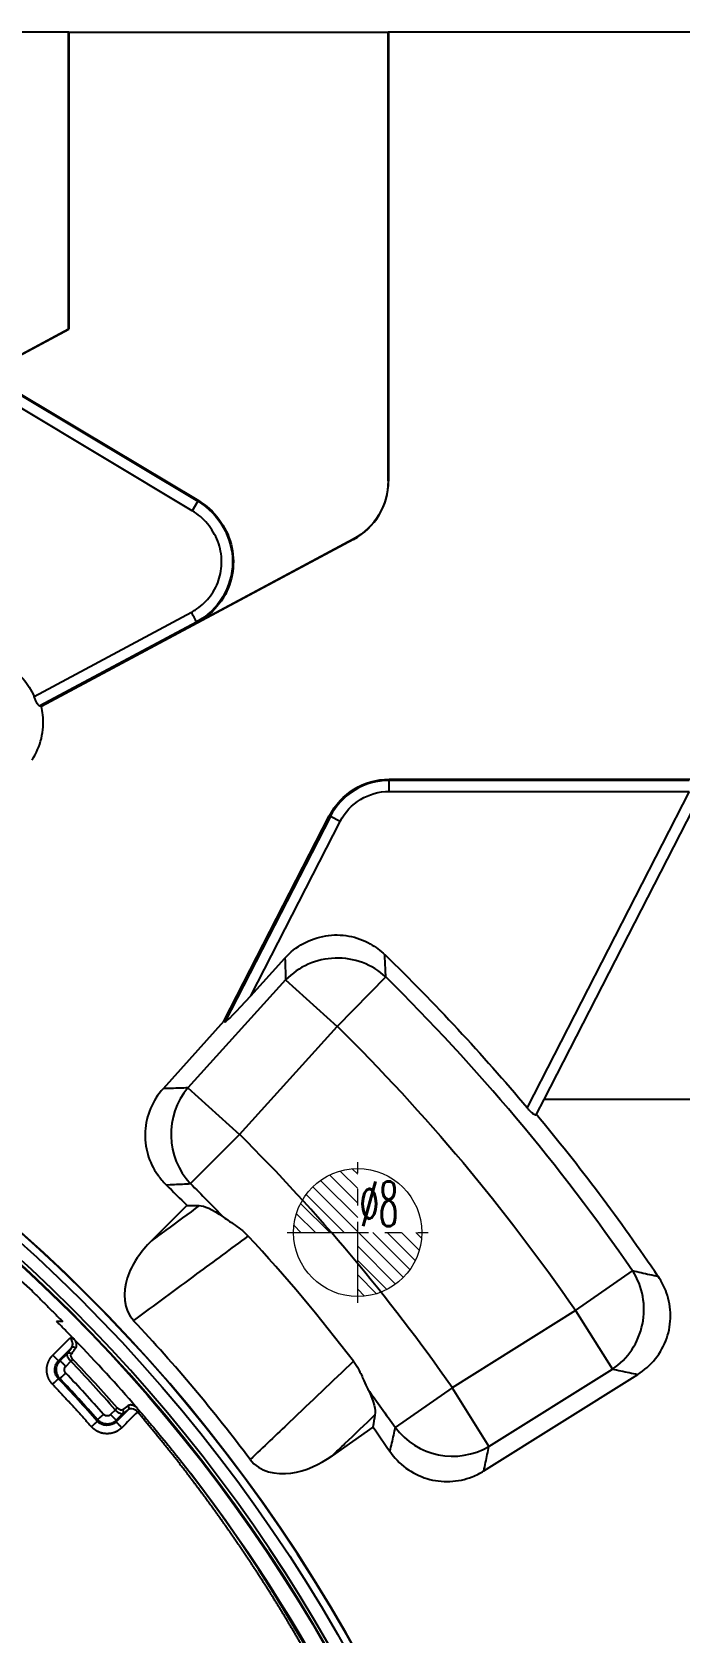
# Model space of a CAD drawing. Header units: millimetres. Extents: x 2595 to 3308, y 1499 to 1823.
# Drawn here: x 3215.7 to 3256.1, y 1719.5 to 1819.5 of the extents above; entities that cross this region are included whole.
import ezdxf
from ezdxf.enums import TextEntityAlignment as Align
from ezdxf.lldxf.tags import DXFTag

# ---------------------------------------------------------------- set-up
doc = ezdxf.new("R2010")
doc.units = ezdxf.units.MM
doc.linetypes.add('CENTER', pattern=[2, 1.25, -0.25, 0.25, -0.25])
doc.layers.add('5', color=7, linetype='Continuous', true_color=0xffffff)
doc.layers.add('epin', color=13, linetype='Continuous', lineweight=9)
doc.styles.add('TXT05', font='txt.shx', dxfattribs={"width": 0.5, "bigfont": 'gbcbig.shx'})
tags = doc.linetypes.add('DASHED', pattern=[25.72, 12.86, -12.86]).pattern_tags.tags
tags[6:7] = [DXFTag(74, 4), DXFTag(75, 0), DXFTag(340, '0'), DXFTag(46, 0.0), DXFTag(50, 0.0), DXFTag(44, 0.0), DXFTag(45, 0.0)]
tags[4:5] = [DXFTag(74, 4), DXFTag(75, 0), DXFTag(340, '0'), DXFTag(46, 0.0), DXFTag(50, 0.0), DXFTag(44, 0.0), DXFTag(45, 0.0)]

# ---------------------------------------------------------------- blocks, each defined once
blk = doc.blocks.new('epin_ejp_8')
at = {"layer": 'epin'}
h = blk.add_hatch(dxfattribs=at)
h.set_pattern_fill('_ANSI31', color=123, scale=0.2, angle=90, style=0)
h.set_pattern_definition([(135, (-1273.52655, 1170.3432), (-0.4490128, -0.4490128), [])])
h.paths.add_polyline_path([(0, 4, 0.414214), (-4, 0), (0, 0)])
h.paths.add_polyline_path([(4, 0), (0, 0), (0, -4, 0.414214)])
at = {"layer": 'epin', "color": 1, "linetype": 'CENTER', "ltscale": 4.064}
for p, q in [((0, -4.4), (0, 4.4)), ((-4.4, 0), (4.4, 0))]:
    blk.add_line(p, q, dxfattribs=at)
at = {"layer": 'epin'}
blk.add_circle((0, 0), 4, dxfattribs=at)
at = {"layer": 'epin', "color": 6, "style": 'TXT05', "width": 0.5}
blk.add_text('%%c8', height=2.8, dxfattribs=at).set_placement((1.33, 1.8), align=Align.MIDDLE)

msp = doc.modelspace()

# ---------------------------------------------------------------- linework, layer by layer
at = {"layer": '5', "color": 7, "linetype": 'Continuous'}
for p, q in [((3217.93, 1819.49), (3130.97, 1819.49)), ((3217.93, 1800.94), (3217.93, 1819.49)), ((3217.95, 1819.49), (3217.93, 1819.49)), ((3217.95, 1819.49), (3237.9, 1819.49)), ((3217.95, 1819.49), (3217.95, 1800.93)), ((3237.93, 1819.49), (3237.9, 1819.49)), ((3237.9, 1791.46), (3237.9, 1819.49)), ((3278, 1819.49), (3237.93, 1819.49)), ((3237.93, 1819.49), (3237.93, 1791.44)), ((3195.93, 1789.17), (3217.93, 1800.94)), ((3210.57, 1796.97), (3217.95, 1800.93)), ((3217.95, 1800.93), (3217.93, 1800.94)), ((3214.96, 1796.81), (3226.02, 1790.18)), ((3214.98, 1796.85), (3226.05, 1790.22)), ((3225.67, 1789.59), (3214.6, 1796.22)), ((3237.93, 1791.44), (3237.9, 1791.46)), ((3226.02, 1790.18), (3225.67, 1789.59)), ((3226.05, 1790.22), (3226.02, 1790.18)), ((3235.74, 1787.79), (3216.25, 1777.36)), ((3235.72, 1787.81), (3225.97, 1782.59)), ((3235.72, 1787.81), (3235.74, 1787.79)), ((3215.79, 1777.98), (3225.62, 1783.24)), ((3225.94, 1782.63), (3216.14, 1777.39)), ((3237.97, 1772.73), (3237.97, 1772.81)), ((3237.97, 1772.81), (3308, 1772.81)), ((3256.71, 1772.73), (3237.97, 1772.73)), ((3237.97, 1772.04), (3237.97, 1772.73)), ((3237.97, 1772.04), (3256.71, 1772.04)), ((3256.71, 1772.04), (3246.58, 1752.3)), ((3257.34, 1771.75), (3247.62, 1752.81)), ((3227.65, 1757.69), (3234.23, 1770.52)), ((3234.3, 1770.49), (3227.71, 1757.64)), ((3234.3, 1770.49), (3234.23, 1770.52)), ((3234.91, 1770.18), (3234.3, 1770.49)), ((3229.32, 1759.28), (3234.91, 1770.18)), ((3229.32, 1759.28), (3231.46, 1761.64)), ((3237.76, 1760.46), (3234.72, 1757.37)), ((3231.5, 1760.28), (3225.4, 1753.53)), ((3231.5, 1760.28), (3234.72, 1757.37)), ((3227.65, 1757.69), (3223.85, 1753.48)), ((3227.65, 1757.69), (3227.71, 1757.64)), ((3228.62, 1750.62), (3234.72, 1757.37)), ((3225.4, 1753.53), (3228.62, 1750.62)), ((3247.62, 1752.81), (3247.15, 1751.89)), ((3308, 1752.81), (3247.62, 1752.81)), ((3225.56, 1747.55), (3228.62, 1750.62)), ((3206.27, 1749.12), (3215.66, 1740.85)), ((3223.12, 1743.98), (3225.34, 1746.18)), ((3249.61, 1739.63), (3253.17, 1742.09)), ((3249.61, 1739.63), (3241.9, 1734.8)), ((3249.61, 1739.63), (3251.91, 1735.96)), ((3217.58, 1738.93), (3217.2, 1738.93)), ((3216.96, 1736.83), (3218.04, 1737.91)), ((3217.32, 1736.48), (3218.12, 1737.29)), ((3217.42, 1736.49), (3217.85, 1736.92)), ((3217.77, 1736.13), (3218.09, 1736.45)), ((3217.85, 1736.92), (3218.12, 1737.29)), ((3243.88, 1729.6), (3253.49, 1735.63)), ((3244.2, 1731.12), (3251.91, 1735.96)), ((3241.9, 1734.8), (3238.34, 1732.32)), ((3241.9, 1734.8), (3244.2, 1731.12)), ((3220.87, 1733.42), (3220.56, 1733.12)), ((3221.66, 1733.41), (3220.91, 1732.66)), ((3220.56, 1733.12), (3220.92, 1732.76)), ((3221.32, 1733.16), (3220.92, 1732.76)), ((3236.95, 1732.34), (3234.4, 1730.54))]:
    msp.add_line(p, q, dxfattribs=at)
at = {"layer": '5', "color": 7, "linetype": 'Continuous', "extrusion": (0, 0, -1)}
for centre, radius, start, end in [((-3237.97, 1768.61), 4.2, 27.1681, 90), ((-3148, 1669.49), 100.07, 313.9583, 233.1775), ((-3237.97, 1768.61), 3.44, 27.1681, 90), ((-3148, 1669.49), 99.04, 101.06, 232.8988), ((-3147.98, 1669.48), 128.77, 134.1628, 139.9681), ((-3147.98, 1669.48), 123.49, 134.6179, 145.3821), ((-3147.98, 1669.48), 108.94, 134.2782, 135.2448), ((-3147.98, 1669.48), 110.06, 134.8192, 136.3393), ((-3147.98, 1669.48), 110.06, 143.6607, 145.1808), ((-3147.98, 1669.48), 108.94, 144.7552, 145.7218)]:
    msp.add_arc(centre, radius, start, end, dxfattribs=at)
at = {"layer": '5', "color": 7, "linetype": 'Continuous'}
for centre, radius, start, end in [((3237.97, 1768.61), 4.13, 90, 152.8319), ((3148, 1669.49), 100.55, 306.6364, 233.3636), ((3148, 1669.49), 99.28, 307.0488, 79.0488), ((3148, 1669.49), 99.08, 307.0925, 78.9502), ((3147.98, 1669.48), 127.82, 34.6179, 45.3821), ((3147.98, 1669.48), 128.94, 34.0787, 39.7271), ((3147.98, 1669.48), 114.4, 34.8192, 45.1808), ((3148, 1663.46), 81.73, 15.1242, 74.8758), ((3148, 1663.46), 82.18, 15.1242, 68.5626), ((3148, 1669.49), 101.52, 36.8021, 43.1979), ((3148, 1669.49), 98.03, 40.8095, 44.1325), ((3148, 1669.49), 96.93, 41.2602, 43.6912), ((3148, 1669.49), 97.1, 41.2602, 43.6912), ((3148, 1669.49), 98.03, 307.24, 37.6946)]:
    msp.add_arc(centre, radius, start, end, dxfattribs=at)
at = {"layer": '5', "color": 7, "linetype": 'DASHED'}
for start, end in [(306.6266, 226.1832), (306.6258, 226.1971)]:
    msp.add_arc((3148, 1669.49), 100.57, start, end, dxfattribs=at)
at = {"layer": '5', "color": 7, "linetype": 'Continuous', "extrusion": (0, 0, -1)}
msp.add_ellipse((3233.64, 1791.53), major_axis=(3.68, -2.2), ratio=0.979522, start_param=5.752547, end_param=6.813824, dxfattribs=at)
at = {"layer": '5', "color": 7, "linetype": 'Continuous'}
for centre, major_axis, ratio, start_param, end_param in [((3233.66, 1791.52), (3.68, -2.2), 0.979522, 5.752547, 6.813824), ((3234.72, 1757.37), (4.4, 0.13), 0.968977, 0.779052, 2.36254), ((3229.54, 1759.71), (1.83, 2.06), 0.044109, 3.14703, 4.543293), ((3228.62, 1750.62), (-0.12, 4.4), 0.971583, 0.823637, 2.317956), ((3249.61, 1739.63), (-0.89, -4.31), 0.968977, 0.779052, 2.36254), ((3218.26, 1737.15), (-0.162, 0.119), 0.862896, 4.566327, 6.109863), ((3241.9, 1734.8), (-4.31, 0.88), 0.971583, 0.823637, 2.317956)]:
    msp.add_ellipse(centre, major_axis=major_axis, ratio=ratio, start_param=start_param, end_param=end_param, dxfattribs=at)
for points, degree, knots in [([(3225.62, 1783.24), (3225.69, 1783.29), (3225.77, 1783.33), (3226.17, 1783.59), (3226.47, 1783.85), (3226.97, 1784.47), (3227.18, 1784.84), (3227.44, 1785.61), (3227.5, 1786.02), (3227.5, 1786.84), (3227.42, 1787.28), (3227.11, 1788.07), (3226.89, 1788.45), (3226.35, 1789.09), (3226.03, 1789.37), (3225.67, 1789.59)], 3, [0, 0, 0, 0, 0.034038, 0.034038, 0.1851, 0.1851, 0.346431, 0.346431, 0.503068, 0.503068, 0.670864, 0.670864, 0.83669, 0.83669, 1, 1, 1, 1]), ([(3226.02, 1790.18), (3227.34, 1789.39), (3228.2, 1787.91), (3228.18, 1784.84), (3227.3, 1783.37), (3225.94, 1782.64)], 3, [0, 0, 0, 0, 0.5, 0.5, 1, 1, 1, 1]), ([(3226.05, 1790.22), (3227.05, 1789.62), (3227.8, 1788.62), (3228.39, 1786.38), (3228.22, 1785.16), (3227.23, 1783.51), (3226.65, 1782.96), (3225.96, 1782.59)], 3, [0, 0, 0, 0, 0.373761, 0.373761, 0.747523, 0.747523, 1, 1, 1, 1]), ([(3214, 1780.03), (3214.42, 1779.78), (3214.8, 1779.45), (3215.39, 1778.75), (3215.62, 1778.38), (3215.79, 1777.98)], 3, [0, 0, 0, 0, 0.532835, 0.532835, 1, 1, 1, 1]), ([(3215.66, 1774.01), (3215.93, 1774.42), (3216.13, 1774.89), (3216.36, 1775.84), (3216.39, 1776.34), (3216.32, 1777.01), (3216.29, 1777.19), (3216.25, 1777.36)], 3, [0, 0, 0, 0, 0.422126, 0.422126, 0.844795, 0.844795, 1, 1, 1, 1]), ([(3216.14, 1777.39), (3216.12, 1777.39), (3216.09, 1777.41), (3216.04, 1777.46), (3216.02, 1777.5), (3215.96, 1777.6), (3215.93, 1777.66), (3215.87, 1777.78), (3215.84, 1777.85), (3215.8, 1777.94), (3215.79, 1777.96), (3215.79, 1777.98)], 3, [0, 0, 0, 0, 0.235429, 0.235429, 0.471092, 0.471092, 0.704047, 0.704047, 0.939672, 0.939672, 1, 1, 1, 1]), ([(3231.46, 1761.64), (3231.79, 1762.01), (3232.18, 1762.32), (3233.04, 1762.79), (3233.52, 1762.95), (3234.48, 1763.11), (3234.97, 1763.1), (3235.91, 1762.93), (3236.38, 1762.76), (3236.79, 1762.52), (3237.12, 1762.34), (3237.42, 1762.11), (3237.69, 1761.85)], 3, [0, 0, 0, 0, 0.211744, 0.211744, 0.423761, 0.423761, 0.632048, 0.632048, 0.838557, 0.838557, 0.838557, 1, 1, 1, 1]), ([(3231.46, 1761.64), (3231.47, 1761.37), (3231.48, 1761.09), (3231.49, 1760.64), (3231.49, 1760.46), (3231.5, 1760.28)], 3, [0, 0, 0, 0, 0.607078, 0.607078, 1, 1, 1, 1]), ([(3237.76, 1760.46), (3237.75, 1760.64), (3237.74, 1760.82), (3237.72, 1761.29), (3237.71, 1761.57), (3237.69, 1761.85)], 3, [0, 0, 0, 0, 0.392925, 0.392925, 1, 1, 1, 1]), ([(3223.85, 1753.48), (3223.52, 1753.12), (3223.25, 1752.69), (3222.87, 1751.79), (3222.76, 1751.3), (3222.7, 1750.34), (3222.76, 1749.84), (3223.02, 1748.92), (3223.24, 1748.48), (3223.51, 1748.09), (3223.67, 1747.87), (3223.85, 1747.66), (3224.04, 1747.47)], 3, [0, 0, 0, 0, 0.221652, 0.221652, 0.443557, 0.443557, 0.662044, 0.662044, 0.879231, 0.879231, 0.879231, 1, 1, 1, 1]), ([(3225.4, 1753.53), (3225.23, 1753.52), (3225.07, 1753.52), (3224.55, 1753.5), (3224.2, 1753.49), (3223.85, 1753.48)], 3, [0, 0, 0, 0, 0.323376, 0.323376, 1, 1, 1, 1]), ([(3247.12, 1751.84), (3247.12, 1751.83), (3247.11, 1751.82), (3247.08, 1751.83), (3247.05, 1751.84), (3246.99, 1751.88), (3246.95, 1751.91), (3246.87, 1751.98), (3246.82, 1752.03), (3246.73, 1752.13), (3246.67, 1752.19), (3246.61, 1752.26), (3246.59, 1752.28), (3246.58, 1752.3)], 3, [0, 0, 0, 0, 0.149787, 0.149787, 0.344076, 0.344076, 0.533886, 0.533886, 0.728087, 0.728087, 0.936354, 0.936354, 1, 1, 1, 1]), ([(3224.04, 1747.47), (3224.38, 1747.49), (3224.73, 1747.51), (3225.23, 1747.53), (3225.4, 1747.54), (3225.56, 1747.55)], 3, [0, 0, 0, 0, 0.676621, 0.676621, 1, 1, 1, 1]), ([(3226.11, 1746.18), (3225.42, 1745.66), (3224.72, 1745.15), (3223.72, 1744.42), (3223.42, 1744.2), (3223.12, 1743.98)], 3, [0, 0, 0, 0, 0.700186, 0.700186, 1, 1, 1, 1]), ([(3227.61, 1745.46), (3227.85, 1745.28), (3228.14, 1745.1), (3228.61, 1744.77), (3228.76, 1744.66), (3229, 1744.44), (3229.09, 1744.36), (3229.17, 1744.27)], 3, [0, 0, 0, 0, 0.569755, 0.569755, 0.84315, 0.84315, 1, 1, 1, 1]), ([(3223.12, 1743.98), (3222.46, 1743.32), (3221.9, 1742.54), (3221.32, 1740.76), (3221.36, 1739.68), (3222.01, 1738.99)], 3, [0, 0, 0, 0, 0.5, 0.5, 1, 1, 1, 1]), ([(3222.01, 1738.99), (3223.33, 1739.96), (3224.65, 1740.93), (3227.03, 1742.69), (3228.1, 1743.48), (3229.17, 1744.27)], 3, [0, 0, 0, 0, 0.5522, 0.5522, 1, 1, 1, 1]), ([(3230.45, 1682.28), (3230.05, 1683.96), (3229.26, 1687.22), (3227.7, 1692.04), (3225.92, 1696.68), (3223.13, 1702.78), (3219.01, 1710.05), (3213.02, 1718.16), (3207.25, 1724.3), (3202.23, 1728.76), (3198.52, 1731.68), (3194.93, 1734.21), (3191.49, 1736.38), (3187.98, 1738.37), (3184.42, 1740.19), (3182, 1741.25), (3180.79, 1741.78)], 3, [0, 0, 0, 0, 0.06434, 0.124807, 0.188791, 0.249681, 0.374568, 0.499516, 0.624521, 0.687626, 0.749634, 0.800654, 0.851201, 0.901275, 0.950875, 1, 1, 1, 1]), ([(3230.89, 1682.38), (3230.77, 1682.87), (3230.59, 1683.69), (3230.18, 1685.32), (3229.66, 1687.27), (3228.92, 1689.69), (3228.12, 1692.08), (3227.25, 1694.46), (3225.99, 1697.58), (3224.6, 1700.65), (3223.06, 1703.65), (3221.85, 1705.87), (3220.57, 1708.05), (3219.22, 1710.19), (3217.81, 1712.29), (3216.34, 1714.34), (3214.81, 1716.36), (3213.04, 1718.54), (3211.38, 1720.45), (3209.86, 1722.11), (3208.3, 1723.73), (3206.7, 1725.31), (3205.04, 1726.83), (3203.36, 1728.33), (3201.21, 1730.13), (3198.53, 1732.19), (3195.78, 1734.15), (3193.08, 1735.91), (3190.47, 1737.48), (3188.22, 1738.73), (3186.22, 1739.76), (3184.49, 1740.61), (3182.73, 1741.42), (3181.55, 1741.93), (3180.96, 1742.18)], 3, [0, 0, 0, 0, 0.018742, 0.031225, 0.062408, 0.093591, 0.124793, 0.156008, 0.187226, 0.249657, 0.280882, 0.312113, 0.343347, 0.374585, 0.405827, 0.437072, 0.46832, 0.499572, 0.541246, 0.562086, 0.582927, 0.624613, 0.645459, 0.666306, 0.708004, 0.749705, 0.79141, 0.833124, 0.868888, 0.904646, 0.928473, 0.952296, 0.976132, 1, 1, 1, 1]), ([(3254.78, 1741.73), (3254.42, 1741.81), (3254.06, 1741.89), (3253.53, 1742.01), (3253.35, 1742.05), (3253.17, 1742.09)], 3, [0, 0, 0, 0, 0.668808, 0.668808, 1, 1, 1, 1]), ([(3253.49, 1735.63), (3253.91, 1735.89), (3254.28, 1736.22), (3254.9, 1736.99), (3255.14, 1737.43), (3255.46, 1738.34), (3255.54, 1738.83), (3255.53, 1739.79), (3255.45, 1740.28), (3255.29, 1740.73), (3255.16, 1741.08), (3254.99, 1741.42), (3254.78, 1741.73)], 3, [0, 0, 0, 0, 0.21193, 0.21193, 0.424133, 0.424133, 0.632612, 0.632612, 0.839323, 0.839323, 0.839323, 1, 1, 1, 1]), ([(3218.12, 1737.29), (3218.14, 1737.31), (3218.17, 1737.35), (3218.19, 1737.43), (3218.21, 1737.51), (3218.2, 1737.63), (3218.15, 1737.77), (3218.08, 1737.87), (3218.04, 1737.91)], 3, [0, 0, 0, 0, 0.172619, 0.269638, 0.42368, 0.57001, 0.809956, 1, 1, 1, 1]), ([(3218.36, 1737.75), (3218.31, 1737.79), (3218.22, 1737.86), (3218.1, 1737.89), (3218.04, 1737.91)], 3, [0, 0, 0, 0, 0.504513, 1, 1, 1, 1]), ([(3218.39, 1737.27), (3218.42, 1737.33), (3218.46, 1737.43), (3218.44, 1737.59), (3218.39, 1737.69), (3218.37, 1737.73), (3218.36, 1737.75)], 3, [0, 0, 0, 0, 0.497587, 0.778132, 0.897758, 1, 1, 1, 1]), ([(3216.94, 1735.01), (3216.77, 1735.2), (3216.63, 1735.55), (3216.58, 1735.8), (3216.58, 1736.05), (3216.64, 1736.3), (3216.73, 1736.53), (3216.87, 1736.74), (3216.96, 1736.83)], 2, [0, 0, 0, 0.25, 0.375, 0.5, 0.625, 0.75, 0.875, 1, 1, 1]), ([(3217.31, 1735.36), (3217.28, 1735.39), (3217.19, 1735.5), (3217.09, 1735.72), (3217.07, 1736.03), (3217.16, 1736.3), (3217.27, 1736.43), (3217.32, 1736.48)], 3, [0, 0, 0, 0, 0.093481, 0.338714, 0.583387, 0.828385, 1, 1, 1, 1]), ([(3217.4, 1735.37), (3217.35, 1735.43), (3217.25, 1735.56), (3217.17, 1735.83), (3217.19, 1736.18), (3217.34, 1736.38), (3217.42, 1736.49)], 3, [0, 0, 0, 0, 0.186393, 0.41012, 0.67936, 1, 1, 1, 1]), ([(3217.32, 1736.48), (3217.33, 1736.48), (3217.34, 1736.48), (3217.37, 1736.48), (3217.37, 1736.48), (3217.39, 1736.49), (3217.42, 1736.49)], 2, [0, 0, 0, 0.25, 0.25, 0.5, 0.5, 1, 1, 1]), ([(3218.09, 1736.45), (3218.05, 1736.49), (3217.98, 1736.57), (3217.89, 1736.7), (3217.85, 1736.81), (3217.84, 1736.88), (3217.85, 1736.91), (3217.85, 1736.92)], 3, [0, 0, 0, 0, 0.202885, 0.430501, 0.692863, 0.840807, 1, 1, 1, 1]), ([(3235.74, 1736.45), (3234.41, 1735.18), (3233.08, 1733.91), (3230.93, 1731.87), (3230.11, 1731.09), (3229.29, 1730.31)], 3, [0, 0, 0, 0, 0.619614, 0.619614, 1, 1, 1, 1]), ([(3235.74, 1736.45), (3235.86, 1736.29), (3235.96, 1736.12), (3236.18, 1735.71), (3236.29, 1735.47), (3236.47, 1735.05), (3236.56, 1734.87), (3236.64, 1734.7)], 3, [0, 0, 0, 0, 0.256166, 0.256166, 0.648658, 0.648658, 1, 1, 1, 1]), ([(3220.13, 1733.13), (3219.74, 1733.56), (3218.96, 1734.44), (3218.17, 1735.29), (3217.77, 1735.71)], 3, [0, 0, 0, 0, 0.499752, 1, 1, 1, 1]), ([(3251.91, 1735.96), (3252.08, 1735.92), (3252.26, 1735.89), (3252.79, 1735.78), (3253.14, 1735.7), (3253.49, 1735.63)], 3, [0, 0, 0, 0, 0.331188, 0.331188, 1, 1, 1, 1]), ([(3221.32, 1733.16), (3221.3, 1733.15), (3221.26, 1733.14), (3221.16, 1733.17), (3221.02, 1733.26), (3220.92, 1733.36), (3220.87, 1733.42)], 3, [0, 0, 0, 0, 0.202269, 0.43447, 0.697725, 1, 1, 1, 1]), ([(3222.2, 1733.56), (3222.18, 1733.58), (3222.14, 1733.61), (3222.06, 1733.65), (3221.99, 1733.69), (3221.91, 1733.71), (3221.84, 1733.72), (3221.77, 1733.72), (3221.7, 1733.7), (3221.67, 1733.68), (3221.65, 1733.67)], 3, [0, 0, 0, 0, 0.098684, 0.20414, 0.341988, 0.440666, 0.571205, 0.708888, 0.851386, 1, 1, 1, 1]), ([(3222.25, 1733.28), (3222.23, 1733.3), (3222.21, 1733.33), (3222.15, 1733.38), (3222.08, 1733.43), (3221.96, 1733.48), (3221.84, 1733.49), (3221.73, 1733.46), (3221.68, 1733.43), (3221.66, 1733.41)], 3, [0, 0, 0, 0, 0.071941, 0.149385, 0.263187, 0.393275, 0.668597, 0.828861, 1, 1, 1, 1]), ([(3222.35, 1733.37), (3222.44, 1733.27), (3222.53, 1733.17), (3222.79, 1732.87), (3222.96, 1732.66), (3223.48, 1732.05), (3223.82, 1731.63), (3224.33, 1731.01), (3224.5, 1730.8), (3224.97, 1730.21), (3225.27, 1729.82), (3225.57, 1729.44)], 3, [0, 0, 0, 0, 0.079092, 0.079092, 0.237277, 0.237277, 0.553666, 0.553666, 0.711851, 0.711851, 1, 1, 1, 1]), ([(3221.27, 1732.3), (3221.17, 1732.21), (3221.06, 1732.13), (3220.95, 1732.06), (3220.7, 1731.96), (3220.57, 1731.94), (3220.43, 1731.92), (3220.17, 1731.93), (3220.03, 1731.96), (3219.91, 1731.99), (3219.67, 1732.11), (3219.46, 1732.26), (3219.37, 1732.36)], 2, [0, 0, 0, 0.125, 0.125, 0.25, 0.375, 0.375, 0.5, 0.625, 0.625, 0.75, 0.875, 1, 1, 1]), ([(3220.92, 1732.76), (3220.86, 1732.71), (3220.72, 1732.6), (3220.44, 1732.51), (3220.15, 1732.54), (3219.91, 1732.65), (3219.81, 1732.75), (3219.75, 1732.8)], 3, [0, 0, 0, 0, 0.18429, 0.400518, 0.667435, 0.82522, 1, 1, 1, 1]), ([(3220.92, 1732.76), (3220.92, 1732.76), (3220.92, 1732.72), (3220.92, 1732.71), (3220.91, 1732.69), (3220.91, 1732.66)], 2, [0, 0, 0, 0.25, 0.5, 0.5, 1, 1, 1]), ([(3245.43, 1666.51), (3245.48, 1667.85), (3245.51, 1670.51), (3245.46, 1673.16), (3245.34, 1675.8), (3245.17, 1678.24), (3245.06, 1679.37), (3244.91, 1680.88), (3244.72, 1682.38), (3244.55, 1683.69), (3244.35, 1684.99), (3244.15, 1686.29), (3243.92, 1687.58), (3243.68, 1688.87), (3243.41, 1690.14), (3243.15, 1691.41), (3242.85, 1692.67), (3242.55, 1693.91), (3242.22, 1695.14), (3241.9, 1696.36), (3241.54, 1697.57), (3241.19, 1698.77), (3240.81, 1699.95), (3240.44, 1701.11), (3240.04, 1702.26), (3239.26, 1704.49), (3238.37, 1706.69), (3237.52, 1708.79), (3236.57, 1710.86), (3235.66, 1712.83), (3234.67, 1714.76), (3233.72, 1716.6), (3232.69, 1718.4), (3232.19, 1719.27), (3231.68, 1720.12), (3231.18, 1720.97), (3230.66, 1721.79), (3229.66, 1723.4), (3228.59, 1724.96), (3228.15, 1725.61), (3227.69, 1726.26), (3227.1, 1727.1), (3226.49, 1727.93), (3224.46, 1730.68), (3222.25, 1733.28)], 2, [0, 0, 0, 0.03125, 0.0625, 0.09375, 0.125, 0.151786, 0.151786, 0.1875, 0.1875, 0.21875, 0.21875, 0.25, 0.25, 0.28125, 0.28125, 0.3125, 0.3125, 0.34375, 0.34375, 0.375, 0.375, 0.40625, 0.40625, 0.4375, 0.4375, 0.5, 0.5, 0.5625, 0.5625, 0.625, 0.625, 0.6875, 0.6875, 0.71875, 0.71875, 0.75, 0.75, 0.8125, 0.8125, 0.839286, 0.839286, 0.875, 0.875, 1, 1, 1]), ([(3234.4, 1730.54), (3234.67, 1730.8), (3234.94, 1731.05), (3235.83, 1731.91), (3236.46, 1732.5), (3237.08, 1733.1)], 3, [0, 0, 0, 0, 0.299814, 0.299814, 1, 1, 1, 1]), ([(3238.34, 1732.32), (3238.3, 1732.16), (3238.27, 1732), (3238.16, 1731.51), (3238.08, 1731.17), (3238, 1730.83)], 3, [0, 0, 0, 0, 0.323379, 0.323379, 1, 1, 1, 1]), ([(3229.29, 1730.31), (3229.86, 1729.55), (3230.91, 1729.33), (3232.76, 1729.59), (3233.63, 1730), (3234.4, 1730.54)], 3, [0, 0, 0, 0, 0.5, 0.5, 1, 1, 1, 1]), ([(3238, 1730.83), (3238.28, 1730.43), (3238.62, 1730.07), (3239.41, 1729.49), (3239.86, 1729.26), (3240.79, 1728.98), (3241.28, 1728.92), (3242.24, 1728.96), (3242.72, 1729.06), (3243.16, 1729.24), (3243.41, 1729.34), (3243.66, 1729.46), (3243.88, 1729.6)], 3, [0, 0, 0, 0, 0.221652, 0.221652, 0.443556, 0.443556, 0.66204, 0.66204, 0.879228, 0.879228, 0.879228, 1, 1, 1, 1]), ([(3243.88, 1729.6), (3243.96, 1729.95), (3244.03, 1730.29), (3244.13, 1730.8), (3244.16, 1730.96), (3244.2, 1731.12)], 3, [0, 0, 0, 0, 0.676624, 0.676624, 1, 1, 1, 1]), ([(3245.61, 1666.5), (3246.02, 1677.73), (3244.48, 1689.02), (3237.66, 1710.42), (3232.39, 1720.52), (3225.57, 1729.44)], 3, [0, 0, 0, 0, 0.5, 0.5, 1, 1, 1, 1])]:
    msp.add_open_spline(points, degree=degree, knots=knots, dxfattribs=at)
for points, degree in [([(3225.94, 1782.63), (3225.92, 1782.68), (3225.77, 1782.95), (3225.62, 1783.24)], 3), ([(3225.94, 1782.64), (3225.96, 1782.59)], 1), ([(3216.14, 1777.39), (3216.18, 1777.38), (3216.21, 1777.37), (3216.25, 1777.36)], 3), ([(3247.12, 1751.84), (3247.13, 1751.85), (3247.14, 1751.87), (3247.15, 1751.89)], 3), ([(3225.34, 1746.18), (3225.6, 1746.18), (3225.86, 1746.18), (3226.11, 1746.18)], 3), ([(3226.11, 1746.18), (3226.41, 1746.17), (3226.89, 1745.98), (3227.61, 1745.46)], 3), ([(3235.74, 1736.45), (3233.67, 1739.15), (3231.48, 1741.77), (3229.17, 1744.27)], 3), ([(3215.66, 1740.85), (3217.58, 1738.93)], 1), ([(3218.13, 1738), (3217.97, 1738.15), (3217.67, 1738.47), (3217.36, 1738.78), (3217.2, 1738.93)], 3), ([(3218.36, 1737.75), (3218.33, 1737.78), (3218.27, 1737.85), (3218.2, 1737.92), (3218.15, 1737.97), (3218.13, 1738)], 3), ([(3216.96, 1736.83), (3217.14, 1736.66), (3217.3, 1736.5), (3217.32, 1736.48)], 3), ([(3218.21, 1736.57), (3218.2, 1736.58), (3218.17, 1736.61), (3218.14, 1736.67), (3218.11, 1736.73), (3218.09, 1736.79), (3218.09, 1736.85), (3218.11, 1736.88), (3218.12, 1736.9)], 3), ([(3218.21, 1736.57), (3218.19, 1736.55), (3218.14, 1736.5), (3218.09, 1736.45)], 3), ([(3218.12, 1736.9), (3218.16, 1736.96), (3218.25, 1737.08), (3218.34, 1737.21), (3218.39, 1737.27)], 3), ([(3216.94, 1735.01), (3217.11, 1735.17), (3217.29, 1735.35), (3217.31, 1735.36)], 3), ([(3217.31, 1735.36), (3217.34, 1735.37), (3217.37, 1735.37), (3217.4, 1735.37)], 3), ([(3219.74, 1732.7), (3218.95, 1733.6), (3218.14, 1734.49), (3217.31, 1735.36)], 3), ([(3219.75, 1732.8), (3218.98, 1733.67), (3218.2, 1734.53), (3217.4, 1735.37)], 3), ([(3217.77, 1735.71), (3217.76, 1735.72), (3217.74, 1735.75), (3217.71, 1735.79), (3217.69, 1735.85), (3217.68, 1735.91), (3217.69, 1735.99), (3217.71, 1736.06), (3217.75, 1736.11), (3217.77, 1736.13)], 3), ([(3219.37, 1732.36), (3218.18, 1733.71), (3216.94, 1735.01)], 2), ([(3236.64, 1734.7), (3237.03, 1733.9), (3237.13, 1733.4), (3237.08, 1733.1)], 3), ([(3221.31, 1733.42), (3221.3, 1733.41), (3221.27, 1733.4), (3221.22, 1733.39), (3221.16, 1733.41), (3221.08, 1733.45), (3221.02, 1733.5), (3221, 1733.53)], 3), ([(3221.65, 1733.67), (3221.54, 1733.58), (3221.42, 1733.5), (3221.31, 1733.42)], 3), ([(3221.66, 1733.41), (3221.6, 1733.37), (3221.49, 1733.29), (3221.38, 1733.2), (3221.32, 1733.16)], 3), ([(3222.2, 1733.56), (3222.25, 1733.5), (3222.3, 1733.43), (3222.35, 1733.37)], 3), ([(3219.75, 1732.8), (3219.75, 1732.77), (3219.75, 1732.73), (3219.74, 1732.7)], 3), ([(3220.91, 1732.66), (3220.6, 1732.35), (3220.03, 1732.37), (3219.74, 1732.7)], 3), ([(3220.56, 1733.12), (3220.55, 1733.11), (3220.53, 1733.09), (3220.49, 1733.06), (3220.45, 1733.04), (3220.39, 1733.03), (3220.33, 1733.03), (3220.26, 1733.04), (3220.19, 1733.07), (3220.15, 1733.11), (3220.13, 1733.13)], 3), ([(3222.25, 1733.28), (3221.92, 1732.96), (3221.59, 1732.63), (3221.27, 1732.3)], 3), ([(3237.08, 1733.1), (3237.04, 1732.85), (3237, 1732.6), (3236.95, 1732.34)], 3)]:
    msp.add_open_spline(points, degree=degree, dxfattribs=at)
for points, weights in [([(3217.77, 1736.13), (3217.58, 1736.33), (3217.43, 1736.47), (3217.42, 1736.49)], [1.15121691345, 0.949590533879, 0.949594362257, 1.15122839858]), ([(3218.12, 1736.9), (3218.04, 1736.98), (3217.93, 1736.99), (3217.85, 1736.92)], [1.16518407405, 0.944932364861, 0.944938642161, 1.16520290595]), ([(3217.77, 1735.71), (3217.57, 1735.52), (3217.42, 1735.39), (3217.4, 1735.37)], [1.14953129134, 0.950159938093, 0.950156236289, 1.14952018593]), ([(3221, 1733.53), (3220.97, 1733.51), (3220.92, 1733.47), (3220.87, 1733.42)], [1.14773723441, 1.00874661556, 0.967827374273, 1.02497951056]), ([(3221.31, 1733.42), (3221.38, 1733.33), (3221.38, 1733.23), (3221.32, 1733.16)], [1.14781690525, 0.950727698254, 0.95072769825, 1.14781690524]), ([(3221.65, 1733.67), (3221.72, 1733.58), (3221.72, 1733.48), (3221.66, 1733.41)], [1.14775058025, 0.95075103191, 0.950749806591, 1.14774690429]), ([(3222.35, 1733.37), (3222.32, 1733.35), (3222.29, 1733.32), (3222.25, 1733.28)], [1.01666600441, 0.9825684477, 1.00079192179, 1.0713364267]), ([(3219.37, 1732.36), (3219.57, 1732.55), (3219.73, 1732.68), (3219.74, 1732.7)], [1.1511141447, 0.949680430156, 0.949628631756, 1.1509587495]), ([(3220.13, 1733.13), (3219.92, 1732.95), (3219.77, 1732.81), (3219.75, 1732.8)], [1.15122710228, 0.95074660529, 0.949597589236, 1.14778005411]), ([(3221.27, 1732.3), (3221.07, 1732.5), (3220.93, 1732.65), (3220.91, 1732.66)], [1.15294295891, 0.949023707657, 0.949019013806, 1.15292887735])]:
    msp.add_rational_spline(points, weights, degree=3, dxfattribs=at)

# ---------------------------------------------------------------- block references
at = {"layer": 'epin'}
msp.add_blockref('epin_ejp_8', (3236, 1744.49), dxfattribs=at)

doc.saveas('drawing.dxf')
